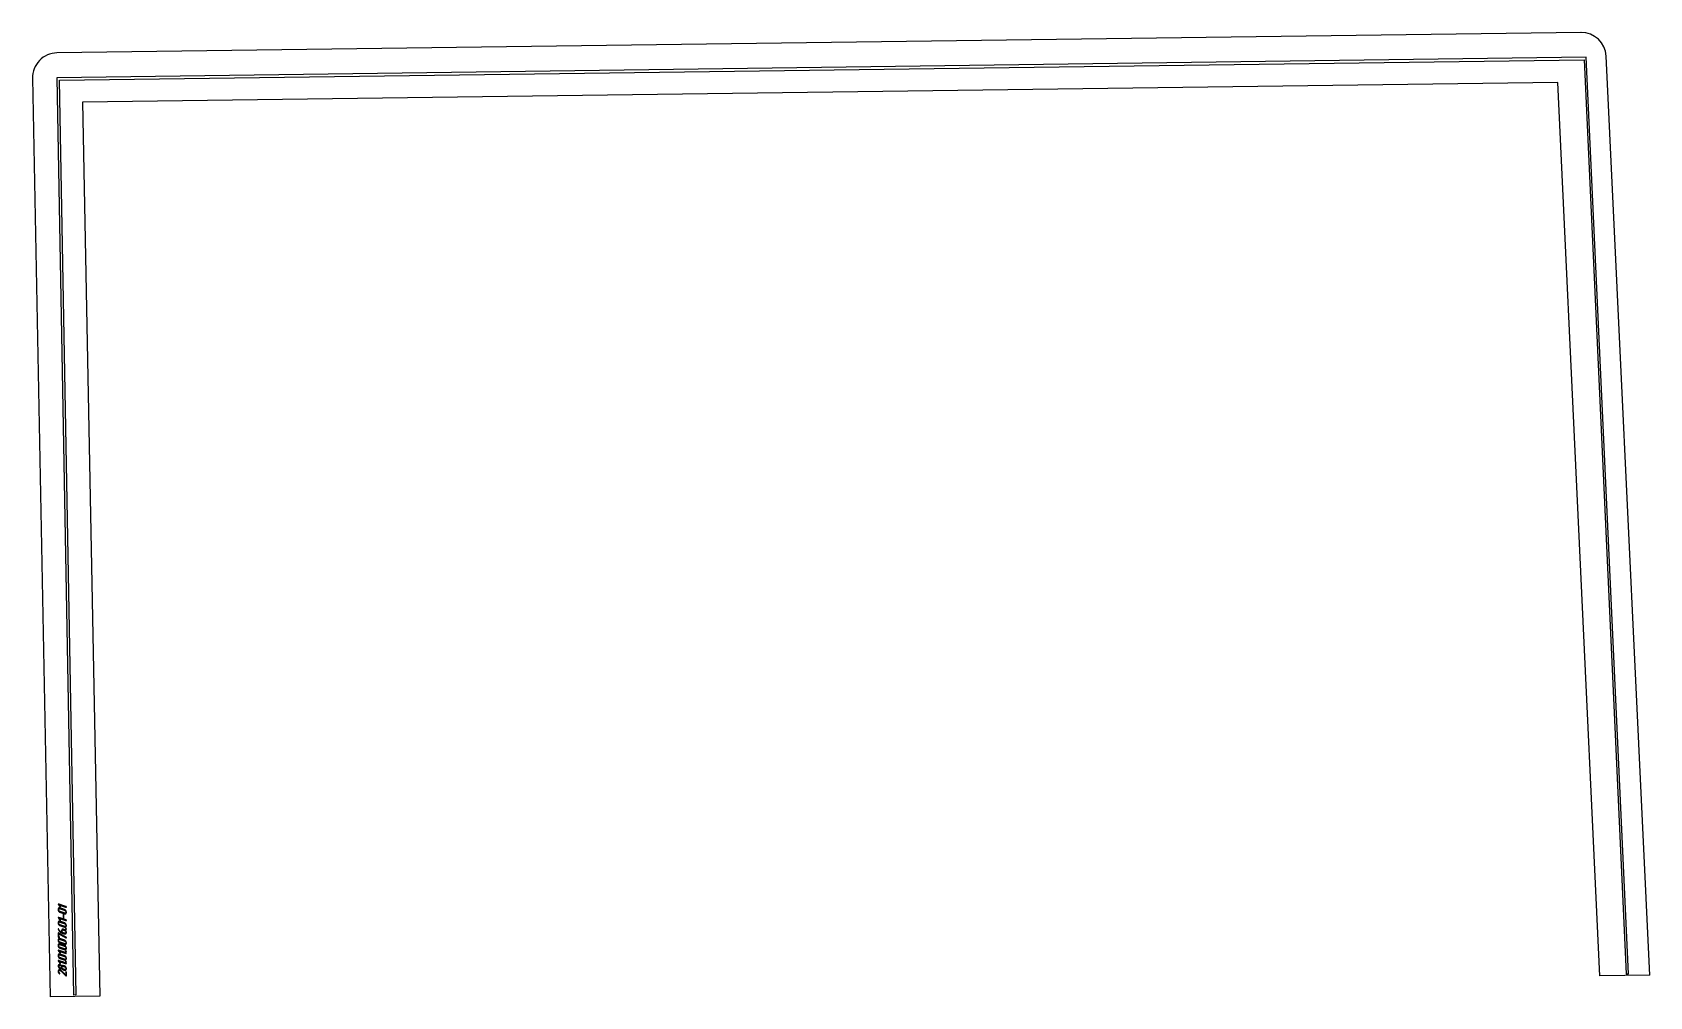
# Model space of a CAD drawing. Header units: millimetres. Extents: x 108 to 2063, y 1259 to 2425.
import ezdxf

# ---------------------------------------------------------------- set-up
doc = ezdxf.new("R2010")
doc.units = ezdxf.units.MM
doc.linetypes.add('K5LT_BASIC', pattern=[0])
doc.layers.add('Engraving', color=7, linetype='Continuous')

msp = doc.modelspace()

# ---------------------------------------------------------------- linework, layer by layer
at = {"color": 143, "linetype": 'K5LT_BASIC', "lineweight": 25, "true_color": 0x33acca}
for p, q in [((1980, 2424.9), (137.5, 2400.2)), ((2063, 1285.3), (2010.4, 2396.3)), ((107.9, 2369.7), (129.3, 1259.4)), ((1951.8, 2364.5), (168.5, 2340.6)), ((2002.9, 1284.5), (1951.8, 2364.5)), ((168.5, 2340.6), (189.3, 1260.2)), ((2063, 1285.3), (2002.9, 1284.5)), ((189.3, 1260.2), (129.3, 1259.4))]:
    msp.add_line(p, q, dxfattribs=at)
for centre, major_axis, start_param, end_param in [((1980.4, 2394.9), (30, 0.6), 0.028806, 1.565693), ((137.9, 2370.2), (-30, -0.6), 4.707285, 6.283185)]:
    msp.add_ellipse(centre, major_axis=major_axis, ratio=1, start_param=start_param, end_param=end_param, dxfattribs=at)
at = {"layer": 'Engraving', "color": 143, "linetype": 'K5LT_BASIC', "lineweight": 25, "true_color": 0x33acca}
for p, q in [((1986.4, 2394.9), (137.6, 2370.2)), ((140.7, 2367.3), (1983.6, 2391.9)), ((1983.6, 2391.9), (2034.4, 1287.1)), ((2037.4, 1287.2), (1986.4, 2394.9)), ((137.6, 2370.2), (157.6, 1261.4)), ((160.6, 1261.5), (140.7, 2367.3)), ((2034.4, 1287.1), (2037.4, 1287.2)), ((160.6, 1261.5), (157.6, 1261.4))]:
    msp.add_line(p, q, dxfattribs=at)
for points, knots in [([(148.5, 1368.2), (148.7, 1368.2), (148.8, 1368), (148.9, 1367.9), (148.9, 1367.8), (148.9, 1367.7), (148.8, 1367.5), (148.7, 1367.5), (148.5, 1367.5), (144.3, 1368.9), (140.2, 1370.4), (140.9, 1369.4), (141.7, 1368.3), (141.8, 1368.2), (141.8, 1368.1), (141.8, 1367.9), (141.7, 1367.8), (141.6, 1367.8), (141.4, 1367.8), (141.4, 1367.8), (141.2, 1368), (140.1, 1369.4), (139.1, 1370.9), (139, 1371), (139, 1371.1), (139, 1371.3), (139, 1371.3), (139.1, 1371.4), (139.3, 1371.4), (143.9, 1369.8), (148.5, 1368.2)], [0, 0, 0, 0.181151, 0.181151, 0.343934, 0.343934, 0.472146, 0.472146, 0.625059, 0.625059, 5.39951, 5.39951, 6.773407, 6.773407, 6.936544, 6.936544, 7.074093, 7.074093, 7.217588, 7.217588, 7.383484, 7.383484, 9.302301, 9.302301, 9.462957, 9.462957, 9.596849, 9.596849, 9.739807, 9.739807, 15, 15, 15]), ([(146.8, 1364.6), (147.6, 1364.3), (148.3, 1363.5), (148.9, 1362.6), (148.9, 1361.8), (148.9, 1361.4), (148.9, 1361.1), (148.9, 1360.2), (148.3, 1359.8), (147.7, 1359.3), (146.8, 1359.6), (143.9, 1360.6), (141.1, 1361.6), (140.2, 1361.9), (139.6, 1362.7), (138.9, 1363.5), (138.9, 1364.4), (138.9, 1364.8), (138.9, 1365.1), (138.9, 1366), (139.6, 1366.4), (140.2, 1366.9), (141.1, 1366.6), (143.9, 1365.6), (146.8, 1364.6)], [0, 0, 0, 0.846521, 0.846521, 1.674424, 1.674424, 1.989042, 1.989042, 2.637777, 2.637777, 3.338641, 3.338641, 5.996422, 5.996422, 6.83575, 6.83575, 7.667338, 7.667338, 7.981955, 7.981955, 8.645972, 8.645972, 9.342219, 9.342219, 12, 12, 12]), ([(146.8, 1348.5), (147.6, 1348.2), (148.3, 1347.3), (148.9, 1346.5), (148.9, 1345.6), (148.9, 1345.3), (148.9, 1344.9), (148.9, 1344.1), (148.3, 1343.6), (147.7, 1343.2), (146.8, 1343.5), (143.9, 1344.5), (141.1, 1345.4), (140.2, 1345.7), (139.6, 1346.6), (138.9, 1347.4), (138.9, 1348.3), (138.9, 1348.6), (138.9, 1349), (138.9, 1349.9), (139.6, 1350.3), (140.2, 1350.7), (141.1, 1350.4), (143.9, 1349.5), (146.8, 1348.5)], [0, 0, 0, 0.846521, 0.846521, 1.674424, 1.674424, 1.989042, 1.989042, 2.637777, 2.637777, 3.338641, 3.338641, 5.996422, 5.996422, 6.83575, 6.83575, 7.667338, 7.667338, 7.981955, 7.981955, 8.645972, 8.645972, 9.342219, 9.342219, 12, 12, 12]), ([(148.5, 1352.1), (148.7, 1352), (148.8, 1351.9), (148.9, 1351.8), (148.9, 1351.6), (148.9, 1351.6), (148.8, 1351.4), (148.7, 1351.3), (148.5, 1351.4), (144.3, 1352.8), (140.2, 1354.2), (140.9, 1353.2), (141.7, 1352.2), (141.8, 1352), (141.8, 1351.9), (141.8, 1351.8), (141.7, 1351.7), (141.6, 1351.6), (141.4, 1351.7), (141.4, 1351.7), (141.2, 1351.9), (140.1, 1353.3), (139.1, 1354.7), (139, 1354.8), (139, 1355), (139, 1355.1), (139, 1355.2), (139.1, 1355.3), (139.3, 1355.2), (143.9, 1353.7), (148.5, 1352.1)], [0, 0, 0, 0.181151, 0.181151, 0.343934, 0.343934, 0.472146, 0.472146, 0.625059, 0.625059, 5.39951, 5.39951, 6.773407, 6.773407, 6.936544, 6.936544, 7.074093, 7.074093, 7.217588, 7.217588, 7.383484, 7.383484, 9.302301, 9.302301, 9.462957, 9.462957, 9.596849, 9.596849, 9.739807, 9.739807, 15, 15, 15]), ([(146.8, 1363.9), (143.9, 1364.9), (141.1, 1365.8), (140.5, 1366), (140.1, 1365.8), (139.7, 1365.5), (139.7, 1364.9), (139.7, 1364.5), (139.7, 1364.2), (139.7, 1363.6), (140.1, 1363), (140.5, 1362.5), (141.1, 1362.3), (143.9, 1361.3), (146.8, 1360.4), (147.3, 1360.2), (147.8, 1360.4), (148.2, 1360.7), (148.2, 1361.3), (148.2, 1361.6), (148.2, 1362), (148.2, 1362.6), (147.8, 1363.1), (147.4, 1363.7), (146.8, 1363.9)], [0, 0, 0, 3.194824, 3.194824, 3.749556, 3.749556, 4.284872, 4.284872, 4.662943, 4.662943, 5.32312, 5.32312, 6.003067, 6.003067, 9.197891, 9.197891, 9.751896, 9.751896, 10.278148, 10.278148, 10.656218, 10.656218, 11.310094, 11.310094, 12, 12, 12]), ([(146.8, 1347.8), (143.9, 1348.7), (141.1, 1349.7), (140.5, 1349.9), (140.1, 1349.6), (139.7, 1349.3), (139.7, 1348.8), (139.7, 1348.4), (139.7, 1348), (139.7, 1347.5), (140.1, 1346.9), (140.5, 1346.3), (141.1, 1346.1), (143.9, 1345.2), (146.8, 1344.2), (147.3, 1344), (147.8, 1344.3), (148.2, 1344.6), (148.2, 1345.2), (148.2, 1345.5), (148.2, 1345.9), (148.2, 1346.4), (147.8, 1347), (147.4, 1347.6), (146.8, 1347.8)], [0, 0, 0, 3.194824, 3.194824, 3.749556, 3.749556, 4.284872, 4.284872, 4.662943, 4.662943, 5.32312, 5.32312, 6.003067, 6.003067, 9.197891, 9.197891, 9.751896, 9.751896, 10.278148, 10.278148, 10.656218, 10.656218, 11.310094, 11.310094, 12, 12, 12]), ([(145.7, 1358.7), (145.7, 1356.6), (145.7, 1354.5), (145.7, 1354.3), (145.6, 1354.2), (145.5, 1354.2), (145.3, 1354.2), (145.3, 1354.2), (145.1, 1354.4), (145, 1354.5), (145, 1354.7), (145, 1356.8), (145, 1359), (145, 1359.1), (145.1, 1359.2), (145.2, 1359.2), (145.3, 1359.2), (145.5, 1359.1), (145.6, 1359), (145.7, 1358.9), (145.7, 1358.7)], [0, 0, 0, 3.94619, 3.94619, 4.18756, 4.18756, 4.430856, 4.430856, 4.683549, 4.683549, 5.009861, 5.009861, 8.956051, 8.956051, 9.181245, 9.181245, 9.415662, 9.415662, 9.694987, 9.694987, 10, 10, 10]), ([(143.6, 1336.4), (142.1, 1336.9), (140.9, 1338.1), (139.6, 1339.3), (139, 1341), (139, 1341.1), (138.9, 1341.2), (138.9, 1341.3), (139.1, 1341.4), (139.2, 1341.4), (139.3, 1341.4), (139.4, 1341.4), (139.5, 1341.3), (139.6, 1341.2), (139.6, 1341), (139.7, 1341), (139.7, 1340.9), (139.7, 1340.8), (139.8, 1340.7), (139.8, 1340.5), (139.9, 1340.4), (140.1, 1340), (140.3, 1339.7), (140.6, 1339.2), (141.3, 1338.5), (141.7, 1338.1), (142.2, 1337.7), (142.7, 1337.4), (143.2, 1337.2), (143.2, 1338.3), (143.2, 1339.3), (143.2, 1340.2), (143.8, 1340.7), (144.4, 1341.1), (145.3, 1340.8), (146.1, 1340.5), (146.8, 1340.3), (147.6, 1340), (148.3, 1339.1), (148.9, 1338.3), (148.9, 1337.4), (148.9, 1337.1), (148.9, 1336.7), (148.9, 1335.9), (148.3, 1335.4), (147.7, 1335), (146.8, 1335.3), (145.2, 1335.8), (143.6, 1336.4)], [0, 0, 0, 2.498316, 2.498316, 5.262484, 5.262484, 5.387819, 5.387819, 5.576565, 5.576565, 5.780812, 5.780812, 5.94013, 5.94013, 6.158112, 6.158112, 6.282716, 6.282716, 6.433855, 6.433855, 6.733626, 6.733626, 7.321232, 7.321232, 8.511503, 8.511503, 9.467261, 9.467261, 10.342598, 10.342598, 11.992145, 11.992145, 13.165958, 13.165958, 14.387907, 14.387907, 15.553255, 15.553255, 17.042108, 17.042108, 18.487785, 18.487785, 19.039603, 19.039603, 20.17753, 20.17753, 21.406839, 21.406839, 24, 24, 24]), ([(139.4, 1336.4), (144, 1333.8), (148.6, 1331.2), (148.7, 1331.1), (148.8, 1331), (148.9, 1330.8), (148.9, 1330.7), (148.9, 1330.6), (148.8, 1330.5), (148.7, 1330.4), (148.6, 1330.5), (148.5, 1330.5), (148.5, 1330.5), (144.1, 1333), (139.7, 1335.5), (139.7, 1333.8), (139.7, 1332.1), (140, 1332), (140.4, 1331.8), (140.5, 1331.8), (140.6, 1331.6), (140.7, 1331.5), (140.7, 1331.4), (140.7, 1331.3), (140.6, 1331.1), (140.5, 1331.1), (140.4, 1331.1), (139.8, 1331.3), (139.3, 1331.5), (138.9, 1331.6), (138.9, 1332), (138.9, 1334.1), (138.9, 1336.2), (138.9, 1336.4), (139, 1336.5), (139.1, 1336.5), (139.3, 1336.5), (139.3, 1336.5), (139.4, 1336.4)], [0, 0, 0, 5.953157, 5.953157, 6.113276, 6.113276, 6.251888, 6.251888, 6.390451, 6.390451, 6.541705, 6.541705, 6.59934, 6.59934, 12.273025, 12.273025, 14.212009, 14.212009, 14.627581, 14.627581, 14.815537, 14.815537, 14.984487, 14.984487, 15.117563, 15.117563, 15.276328, 15.276328, 15.902294, 15.902294, 16.260943, 16.260943, 18.649985, 18.649985, 18.79436, 18.79436, 18.934022, 18.934022, 19, 19, 19]), ([(146.8, 1327.6), (147.6, 1327.3), (148.3, 1326.4), (148.9, 1325.6), (148.9, 1324.7), (148.9, 1324.4), (148.9, 1324), (148.9, 1323.2), (148.3, 1322.7), (147.7, 1322.3), (146.8, 1322.6), (143.9, 1323.6), (141.1, 1324.5), (140.2, 1324.8), (139.6, 1325.7), (138.9, 1326.5), (138.9, 1327.4), (138.9, 1327.7), (138.9, 1328.1), (138.9, 1329), (139.6, 1329.4), (140.2, 1329.8), (141.1, 1329.5), (143.9, 1328.5), (146.8, 1327.6)], [0, 0, 0, 0.846521, 0.846521, 1.674424, 1.674424, 1.989042, 1.989042, 2.637777, 2.637777, 3.338641, 3.338641, 5.996422, 5.996422, 6.83575, 6.83575, 7.667338, 7.667338, 7.981955, 7.981955, 8.645972, 8.645972, 9.342219, 9.342219, 12, 12, 12]), ([(143.9, 1337), (145.3, 1336.5), (146.8, 1336), (147.3, 1335.8), (147.8, 1336.1), (148.2, 1336.4), (148.2, 1337), (148.2, 1337.3), (148.2, 1337.7), (148.2, 1338.3), (147.8, 1338.8), (147.4, 1339.4), (146.8, 1339.6), (146.1, 1339.8), (145.3, 1340), (144.8, 1340.2), (144.3, 1340), (143.9, 1339.7), (143.9, 1339.1), (143.9, 1338), (143.9, 1337)], [0, 0, 0, 2.151609, 2.151609, 2.897861, 2.897861, 3.606926, 3.606926, 4.116362, 4.116362, 5.006613, 5.006613, 5.923599, 5.923599, 6.999394, 6.999394, 7.74769, 7.74769, 8.471721, 8.471721, 10, 10, 10]), ([(147.8, 1341.5), (147.8, 1341.7), (148, 1341.8), (148.2, 1341.9), (148.4, 1341.8), (148.6, 1341.8), (148.7, 1341.6), (148.9, 1341.4), (148.9, 1341.1), (148.9, 1340.9), (148.7, 1340.8), (148.6, 1340.7), (148.4, 1340.8), (148.2, 1340.8), (148, 1341), (147.8, 1341.2), (147.8, 1341.5)], [0, 0, 0, 0.855828, 0.855828, 1.74556, 1.74556, 2.805969, 2.805969, 3.96496, 3.96496, 4.876932, 4.876932, 5.801755, 5.801755, 6.76801, 6.76801, 8, 8, 8]), ([(146.8, 1321.2), (147.6, 1320.9), (148.3, 1320.1), (148.9, 1319.3), (148.9, 1318.4), (148.9, 1318), (148.9, 1317.7), (148.9, 1316.8), (148.3, 1316.4), (147.7, 1315.9), (146.8, 1316.3), (143.9, 1317.2), (141.1, 1318.2), (140.2, 1318.5), (139.6, 1319.3), (138.9, 1320.1), (138.9, 1321), (138.9, 1321.4), (138.9, 1321.8), (138.9, 1322.6), (139.6, 1323), (140.2, 1323.5), (141.1, 1323.2), (143.9, 1322.2), (146.8, 1321.2)], [0, 0, 0, 0.846521, 0.846521, 1.674424, 1.674424, 1.989042, 1.989042, 2.637777, 2.637777, 3.338641, 3.338641, 5.996422, 5.996422, 6.83575, 6.83575, 7.667338, 7.667338, 7.981955, 7.981955, 8.645972, 8.645972, 9.342219, 9.342219, 12, 12, 12]), ([(146.8, 1308.8), (147.6, 1308.5), (148.3, 1307.7), (148.9, 1306.8), (148.9, 1305.9), (148.9, 1305.6), (148.9, 1305.2), (148.9, 1304.4), (148.3, 1304), (147.7, 1303.5), (146.8, 1303.8), (143.9, 1304.8), (141.1, 1305.7), (140.2, 1306), (139.6, 1306.9), (138.9, 1307.7), (138.9, 1308.6), (138.9, 1309), (138.9, 1309.3), (138.9, 1310.2), (139.6, 1310.6), (140.2, 1311), (141.1, 1310.7), (143.9, 1309.8), (146.8, 1308.8)], [0, 0, 0, 0.846521, 0.846521, 1.674424, 1.674424, 1.989042, 1.989042, 2.637777, 2.637777, 3.338641, 3.338641, 5.996422, 5.996422, 6.83575, 6.83575, 7.667338, 7.667338, 7.981955, 7.981955, 8.645972, 8.645972, 9.342219, 9.342219, 12, 12, 12]), ([(148.5, 1312.4), (148.7, 1312.3), (148.8, 1312.2), (148.9, 1312.1), (148.9, 1311.9), (148.9, 1311.9), (148.8, 1311.7), (148.7, 1311.6), (148.5, 1311.7), (144.3, 1313.1), (140.2, 1314.5), (140.9, 1313.5), (141.7, 1312.5), (141.8, 1312.4), (141.8, 1312.2), (141.8, 1312.1), (141.7, 1312), (141.6, 1311.9), (141.4, 1312), (141.4, 1312), (141.2, 1312.2), (140.1, 1313.6), (139.1, 1315), (139, 1315.2), (139, 1315.3), (139, 1315.4), (139, 1315.5), (139.1, 1315.6), (139.3, 1315.5), (143.9, 1314), (148.5, 1312.4)], [0, 0, 0, 0.181151, 0.181151, 0.343934, 0.343934, 0.472146, 0.472146, 0.625059, 0.625059, 5.39951, 5.39951, 6.773407, 6.773407, 6.936544, 6.936544, 7.074093, 7.074093, 7.217588, 7.217588, 7.383484, 7.383484, 9.302301, 9.302301, 9.462957, 9.462957, 9.596849, 9.596849, 9.739807, 9.739807, 15, 15, 15]), ([(146.8, 1326.9), (143.9, 1327.8), (141.1, 1328.8), (140.5, 1329), (140.1, 1328.7), (139.7, 1328.4), (139.7, 1327.9), (139.7, 1327.5), (139.7, 1327.1), (139.7, 1326.6), (140.1, 1326), (140.5, 1325.4), (141.1, 1325.2), (143.9, 1324.3), (146.8, 1323.3), (147.3, 1323.1), (147.8, 1323.4), (148.2, 1323.7), (148.2, 1324.3), (148.2, 1324.6), (148.2, 1325), (148.2, 1325.5), (147.8, 1326.1), (147.4, 1326.7), (146.8, 1326.9)], [0, 0, 0, 3.194824, 3.194824, 3.749556, 3.749556, 4.284872, 4.284872, 4.662943, 4.662943, 5.32312, 5.32312, 6.003067, 6.003067, 9.197891, 9.197891, 9.751896, 9.751896, 10.278148, 10.278148, 10.656218, 10.656218, 11.310094, 11.310094, 12, 12, 12]), ([(146.8, 1320.5), (143.9, 1321.5), (141.1, 1322.5), (140.5, 1322.7), (140.1, 1322.4), (139.7, 1322.1), (139.7, 1321.5), (139.7, 1321.2), (139.7, 1320.8), (139.7, 1320.2), (140.1, 1319.7), (140.5, 1319.1), (141.1, 1318.9), (143.9, 1317.9), (146.8, 1317), (147.3, 1316.8), (147.8, 1317.1), (148.2, 1317.3), (148.2, 1317.9), (148.2, 1318.3), (148.2, 1318.6), (148.2, 1319.2), (147.8, 1319.8), (147.4, 1320.3), (146.8, 1320.5)], [0, 0, 0, 3.194824, 3.194824, 3.749556, 3.749556, 4.284872, 4.284872, 4.662943, 4.662943, 5.32312, 5.32312, 6.003067, 6.003067, 9.197891, 9.197891, 9.751896, 9.751896, 10.278148, 10.278148, 10.656218, 10.656218, 11.310094, 11.310094, 12, 12, 12]), ([(146.8, 1308.1), (143.9, 1309.1), (141.1, 1310), (140.5, 1310.2), (140.1, 1309.9), (139.7, 1309.7), (139.7, 1309.1), (139.7, 1308.7), (139.7, 1308.4), (139.7, 1307.8), (140.1, 1307.2), (140.5, 1306.7), (141.1, 1306.5), (143.9, 1305.5), (146.8, 1304.5), (147.3, 1304.3), (147.8, 1304.6), (148.2, 1304.9), (148.2, 1305.5), (148.2, 1305.8), (148.2, 1306.2), (148.2, 1306.8), (147.8, 1307.3), (147.4, 1307.9), (146.8, 1308.1)], [0, 0, 0, 3.194824, 3.194824, 3.749556, 3.749556, 4.284872, 4.284872, 4.662943, 4.662943, 5.32312, 5.32312, 6.003067, 6.003067, 9.197891, 9.197891, 9.751896, 9.751896, 10.278148, 10.278148, 10.656218, 10.656218, 11.310094, 11.310094, 12, 12, 12]), ([(147.8, 1314.2), (147.8, 1314.4), (148, 1314.5), (148.2, 1314.6), (148.4, 1314.6), (148.6, 1314.5), (148.7, 1314.3), (148.9, 1314.1), (148.9, 1313.9), (148.9, 1313.6), (148.7, 1313.5), (148.6, 1313.4), (148.4, 1313.5), (148.2, 1313.5), (148, 1313.7), (147.8, 1314), (147.8, 1314.2)], [0, 0, 0, 0.855828, 0.855828, 1.74556, 1.74556, 2.805969, 2.805969, 3.96496, 3.96496, 4.876932, 4.876932, 5.801755, 5.801755, 6.76801, 6.76801, 8, 8, 8]), ([(146.8, 1296.4), (147.6, 1296.1), (148.3, 1295.2), (148.9, 1294.4), (148.9, 1293.5), (148.9, 1293.1), (148.9, 1292.8), (148.9, 1292), (148.3, 1291.5), (147.7, 1291.1), (146.8, 1291.4), (146.1, 1291.6), (145.3, 1291.9), (144.8, 1292), (144.3, 1292.5), (143.8, 1293), (143.5, 1293.7), (143.2, 1293.4), (142.7, 1293.3), (142.3, 1293.3), (141.8, 1293.4), (141.4, 1293.5), (141.1, 1293.7), (140.2, 1293.9), (139.6, 1294.8), (139.2, 1295.2), (139.1, 1295.6), (139, 1295.9), (139, 1296.1), (139, 1296.2), (138.9, 1296.3), (138.9, 1296.4), (138.9, 1296.5), (138.9, 1297.4), (139.6, 1297.8), (139.9, 1298), (140.2, 1298.1), (140.4, 1298.1), (140.6, 1298.1), (140.7, 1298), (140.8, 1298), (141, 1298), (141.1, 1297.9), (141.4, 1297.8), (141.8, 1297.7), (142.3, 1297.5), (142.7, 1297.2), (143.1, 1296.8), (143.4, 1296.3), (143.7, 1296.7), (144.2, 1296.9), (144.7, 1297), (145.3, 1296.8), (146.1, 1296.6), (146.8, 1296.4)], [0, 0, 0, 1.873598, 1.873598, 3.69261, 3.69261, 4.386884, 4.386884, 5.818535, 5.818535, 7.364988, 7.364988, 8.831065, 8.831065, 10.043454, 10.043454, 11.431214, 11.431214, 12.22177, 12.22177, 13.14885, 13.14885, 13.899491, 13.899491, 15.762312, 15.762312, 16.708293, 16.708293, 17.125443, 17.125443, 17.362221, 17.362221, 17.577677, 17.577677, 19.055802, 19.055802, 19.771228, 19.771228, 20.139764, 20.139764, 20.365597, 20.365597, 20.592941, 20.592941, 21.340886, 21.340886, 22.373032, 22.373032, 23.469845, 23.469845, 24.415003, 24.415003, 25.533412, 25.533412, 27, 27, 27]), ([(148.9, 1288.9), (148.9, 1286.8), (148.9, 1284.7), (148.9, 1284.5), (148.8, 1284.5), (148.7, 1284.4), (148.5, 1284.4), (148.4, 1284.5), (148.3, 1284.6), (145.4, 1287.5), (142.4, 1290.5), (142.3, 1290.6), (142.2, 1290.7), (142, 1290.8), (141.9, 1290.9), (141.7, 1291.1), (141.4, 1291.2), (140.7, 1291.4), (140.2, 1291), (139.9, 1290.8), (139.8, 1290.5), (139.7, 1290.2), (139.7, 1289.9), (139.7, 1289.4), (139.9, 1288.8), (140.2, 1288.3), (140.9, 1287.8), (141, 1287.8), (141, 1287.7), (141.1, 1287.6), (141.1, 1287.4), (141.1, 1287.3), (141, 1287.2), (140.9, 1287.1), (140.8, 1287.2), (140.7, 1287.2), (140.6, 1287.3), (139.8, 1287.9), (139.3, 1288.6), (138.9, 1289.3), (138.9, 1290.1), (138.9, 1291.1), (139.6, 1291.6), (140.4, 1292.2), (141.4, 1291.9), (141.7, 1291.8), (142.1, 1291.6), (142.4, 1291.3), (142.8, 1290.9), (145.5, 1288.2), (148.2, 1285.6), (148.2, 1287.4), (148.2, 1289.2), (148.2, 1289.3), (148.3, 1289.4), (148.4, 1289.4), (148.5, 1289.4), (148.7, 1289.3), (148.8, 1289.2), (148.9, 1289.1), (148.9, 1288.9)], [0, 0, 0, 3.047826, 3.047826, 3.226196, 3.226196, 3.425035, 3.425035, 3.570989, 3.570989, 9.561221, 9.561221, 9.825724, 9.825724, 10.050668, 10.050668, 10.473601, 10.473601, 11.396415, 11.396415, 11.832946, 11.832946, 12.317549, 12.317549, 13.072233, 13.072233, 14.062635, 14.062635, 14.240973, 14.240973, 14.40613, 14.40613, 14.588981, 14.588981, 14.779051, 14.779051, 14.881829, 14.881829, 16.249197, 16.249197, 17.325971, 17.325971, 18.610175, 18.610175, 19.935785, 19.935785, 20.483021, 20.483021, 21.195978, 21.195978, 26.62229, 26.62229, 29.191003, 29.191003, 29.365522, 29.365522, 29.547183, 29.547183, 29.763638, 29.763638, 30, 30, 30]), ([(148.5, 1300), (148.7, 1299.9), (148.8, 1299.8), (148.9, 1299.7), (148.9, 1299.5), (148.9, 1299.4), (148.8, 1299.3), (148.7, 1299.2), (148.5, 1299.3), (144.3, 1300.7), (140.2, 1302.1), (140.9, 1301.1), (141.7, 1300.1), (141.8, 1299.9), (141.8, 1299.8), (141.8, 1299.6), (141.7, 1299.6), (141.6, 1299.5), (141.4, 1299.6), (141.4, 1299.6), (141.2, 1299.7), (140.1, 1301.2), (139.1, 1302.6), (139, 1302.7), (139, 1302.9), (139, 1303), (139, 1303.1), (139.1, 1303.2), (139.3, 1303.1), (143.9, 1301.5), (148.5, 1300)], [0, 0, 0, 0.181151, 0.181151, 0.343934, 0.343934, 0.472146, 0.472146, 0.625059, 0.625059, 5.39951, 5.39951, 6.773407, 6.773407, 6.936544, 6.936544, 7.074093, 7.074093, 7.217588, 7.217588, 7.383484, 7.383484, 9.302301, 9.302301, 9.462957, 9.462957, 9.596849, 9.596849, 9.739807, 9.739807, 15, 15, 15]), ([(141.8, 1297), (141.4, 1297.1), (141.1, 1297.2), (140.5, 1297.4), (140.1, 1297.2), (139.7, 1296.9), (139.7, 1296.3), (139.7, 1295.7), (140.1, 1295.1), (140.5, 1294.6), (141.1, 1294.4), (141.4, 1294.3), (141.8, 1294.1), (142.4, 1293.9), (142.8, 1294.2), (143.2, 1294.5), (143.2, 1295.1), (143.2, 1295.6), (142.8, 1296.2), (142.4, 1296.8), (141.8, 1297)], [0, 0, 0, 0.718951, 0.718951, 1.697337, 1.697337, 2.634709, 2.634709, 3.797866, 3.797866, 5.000561, 5.000561, 5.719512, 5.719512, 6.697901, 6.697901, 7.635273, 7.635273, 8.789173, 8.789173, 10, 10, 10]), ([(146.8, 1295.6), (146.1, 1295.9), (145.3, 1296.1), (144.8, 1296.3), (144.3, 1296.1), (143.9, 1295.8), (143.9, 1295.2), (143.9, 1294.8), (143.9, 1294.5), (143.9, 1293.9), (144.3, 1293.3), (144.8, 1292.8), (145.3, 1292.6), (146.1, 1292.3), (146.8, 1292.1), (147.3, 1291.9), (147.8, 1292.2), (148.2, 1292.5), (148.2, 1293), (148.2, 1293.4), (148.2, 1293.7), (148.2, 1294.3), (147.8, 1294.9), (147.4, 1295.4), (146.8, 1295.6)], [0, 0, 0, 1.329406, 1.329406, 2.254108, 2.254108, 3.148824, 3.148824, 3.778355, 3.778355, 4.877538, 4.877538, 6.009386, 6.009386, 7.338792, 7.338792, 8.260968, 8.260968, 9.137189, 9.137189, 9.766721, 9.766721, 10.866842, 10.866842, 12, 12, 12]), ([(147.8, 1301.8), (147.8, 1302), (148, 1302.1), (148.2, 1302.2), (148.4, 1302.1), (148.6, 1302.1), (148.7, 1301.9), (148.9, 1301.7), (148.9, 1301.4), (148.9, 1301.2), (148.7, 1301.1), (148.6, 1301), (148.4, 1301.1), (148.2, 1301.1), (148, 1301.3), (147.8, 1301.5), (147.8, 1301.8)], [0, 0, 0, 0.855828, 0.855828, 1.74556, 1.74556, 2.805969, 2.805969, 3.96496, 3.96496, 4.876932, 4.876932, 5.801755, 5.801755, 6.76801, 6.76801, 8, 8, 8])]:
    msp.add_open_spline(points, degree=2, knots=knots, dxfattribs=at)

doc.saveas('drawing.dxf')
